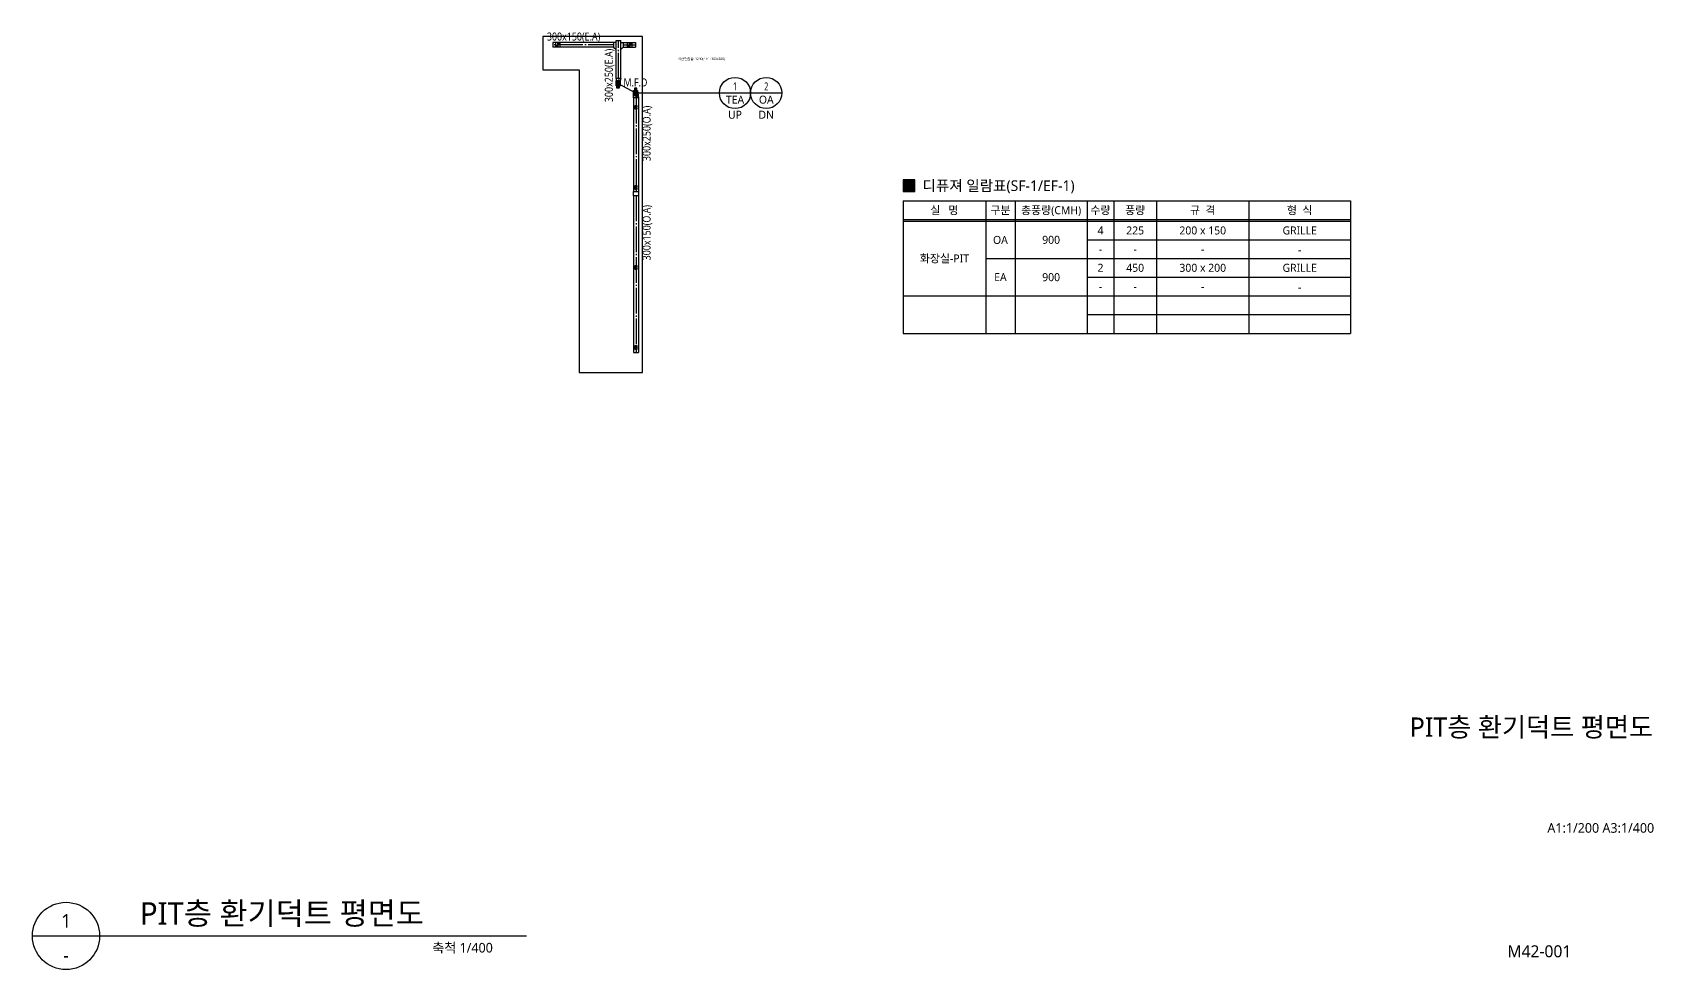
# Model space of a CAD drawing. Header units: millimetres. Extents: x 61566 to 667441, y 0 to 118800.
# Drawn here: x 61566 to 162841, y 5600 to 64131 of the extents above; entities that cross this region are included whole.
import ezdxf
from ezdxf.enums import TextEntityAlignment as Align

# ---------------------------------------------------------------- set-up
doc = ezdxf.new("R2010")
doc.units = ezdxf.units.MM
doc.header["$LTSCALE"] = 200
doc.linetypes.add('CEN6', pattern=[12, 10, -0.75, 0.5, -0.75])
doc.linetypes.add('H6', pattern=[6.5, 5, -1.5])
doc.layers.get('DEFPOINTS').update_dxf_attribs({"color": 137})
for name, color, linetype in [('1 EA', 3, 'Continuous'), ('1 MFD', 11, 'Continuous'), ('1 OA', 4, 'Continuous'), ('AA-MKXS', 3, 'Continuous'), ('DI', 1, 'Continuous'), ('TE', 2, 'Continuous'), ('TEXT', 3, 'Continuous')]:
    doc.layers.add(name, color=color, linetype=linetype)
doc.styles.add('SUNJIN', font='malgun.ttf')
doc.styles.add('스타일1', font='malgun.ttf')

msp = doc.modelspace()

# ---------------------------------------------------------------- hatches: boundary and pattern name
at = {"layer": 'DI'}
msp.add_hatch(color=252, dxfattribs=at).paths.add_polyline_path([(116684.7, 54194.6), (116684.7, 54923.8), (115955.6, 54923.8), (115955.6, 54194.6)])

# ---------------------------------------------------------------- linework, layer by layer
at = {"layer": '1 EA'}
for p, q in [((97875, 63511.5), (94083.5, 63511.5)), ((94083.5, 63511.5), (94083.5, 63211.5)), ((97875, 63211.5), (94083.5, 63211.5)), ((98025, 61250), (98025, 63631.5)), ((98025, 63631.5), (98325, 63631.5)), ((98325, 61250), (98325, 63631.5)), ((98475, 63511.5), (99236.5, 63511.5)), ((98475, 63211.5), (99236.5, 63211.5)), ((99236.5, 63511.5), (99236.5, 63211.5))]:
    msp.add_line(p, q, dxfattribs=at)
at = {"layer": '1 EA', "color": 1, "linetype": 'CEN6', "ltscale": 0.8}
for p, q in [((97875, 63361.5), (94083.5, 63361.5)), ((98175, 61250), (98175, 63631.5)), ((98475, 63361.5), (99236.5, 63361.5))]:
    msp.add_line(p, q, dxfattribs=at)
at = {"layer": '1 EA', "color": 2, "linetype": 'H6', "ltscale": 0.2}
for points in [[(94240, 63261.5), (94540, 63261.5), (94540, 63461.5), (94240, 63461.5), (94240, 63261.5)], [(94240, 63327.8), (94540, 63327.8), (94540, 63395.2), (94240, 63395.2), (94240, 63327.8)], [(98730, 63261.5), (99030, 63261.5), (99030, 63461.5), (98730, 63461.5), (98730, 63261.5)], [(98730, 63327.8), (99030, 63327.8), (99030, 63395.2), (98730, 63395.2), (98730, 63327.8)]]:
    msp.add_lwpolyline(points, dxfattribs=at)
at = {"layer": '1 EA'}
for points in [[(98025, 63061.5), (98025, 63511.5), (97875, 63511.5), (97875, 63211.5), (98025, 63061.5)], [(98325, 63061.5), (98325, 63511.5), (98475, 63511.5), (98475, 63211.5), (98325, 63061.5)], [(98025, 61100), (98275, 61100), (98325, 61250), (98025, 61250), (98025, 61100)], [(98025, 61100), (98275, 61100), (98275, 60800), (98025, 60800), (98025, 61100)], [(98275, 60800), (98325, 61250), (98325, 61250), (98275, 61100), (98275, 60800)]]:
    msp.add_lwpolyline(points, dxfattribs=at)
at = {"layer": '1 EA', "color": 1, "linetype": 'CEN6', "ltscale": 0.8}
for points in [[(98275, 61100), (98025, 60800), (98275, 60800), (98275, 61100)], [(98275, 61100), (98150, 60950), (98275, 60800), (98275, 61100)]]:
    msp.add_lwpolyline(points, dxfattribs=at)
at = {"layer": '1 MFD'}
for points in [[(98103.5, 60747.5), (98103.5, 60646.3), (98150, 60747.5), (98196.5, 60646.3), (98196.5, 60747.5), (98150, 60747.5), (98220, 60747.5), (98220, 60646.3), (98080, 60646.3), (98080, 60747.5), (98150, 60747.5), (98150, 60800), (98220, 60800), (98220, 61100), (98150, 61100), (98150, 61152.5), (98220, 61152.5), (98150, 61152.5), (98150, 61100), (98080, 61100), (98080, 60800), (98150, 60800), (98150, 61100), (98150, 61047.5), (98115, 61047.5), (98115, 60852.5), (98185, 60852.5), (98185, 61047.5), (98150, 61047.5)], [(99203.5, 60552.5), (99203.5, 60653.7), (99250, 60552.5), (99296.5, 60653.7), (99296.5, 60552.5), (99250, 60552.5), (99320, 60552.5), (99320, 60653.7), (99180, 60653.7), (99180, 60552.5), (99250, 60552.5), (99250, 60500), (99320, 60500), (99320, 60200), (99250, 60200), (99250, 60147.5), (99320, 60147.5), (99250, 60147.5), (99250, 60200), (99180, 60200), (99180, 60500), (99250, 60500), (99250, 60200), (99250, 60252.5), (99215, 60252.5), (99215, 60447.5), (99285, 60447.5), (99285, 60252.5), (99250, 60252.5)]]:
    msp.add_lwpolyline(points, dxfattribs=at)
at = {"layer": '1 OA'}
for p, q in [((99125, 60050), (99125, 54205)), ((99425, 60050), (99425, 54205)), ((99125, 53935), (99125, 44135)), ((99425, 53935), (99425, 44135)), ((99125, 44135), (99425, 44135))]:
    msp.add_line(p, q, dxfattribs=at)
at = {"layer": '1 OA', "color": 1, "linetype": 'CEN6', "ltscale": 0.8}
for p, q in [((99275, 60050), (99275, 54205)), ((99275, 53935), (99275, 44135))]:
    msp.add_line(p, q, dxfattribs=at)
at = {"layer": '1 OA'}
for points in [[(99125, 60500), (99375, 60500), (99375, 60200), (99125, 60200), (99125, 60500)], [(99125, 60200), (99375, 60200), (99425, 60050), (99125, 60050), (99125, 60200)], [(99375, 60500), (99425, 60050), (99425, 60050), (99375, 60200), (99375, 60500)]]:
    msp.add_lwpolyline(points, dxfattribs=at)
at = {"layer": '1 OA', "color": 1, "linetype": 'CEN6', "ltscale": 0.8}
msp.add_lwpolyline([(99125, 60200), (99125, 60500), (99375, 60200), (99375, 60500), (99125, 60200)], dxfattribs=at)
at = {"layer": '1 OA', "color": 2, "linetype": 'H6', "ltscale": 0.1}
for points in [[(99350, 59351.5), (99350, 59551.5), (99200, 59551.5), (99200, 59351.5), (99350, 59351.5)], [(99300.2, 59351.5), (99300.2, 59551.5), (99249.7, 59551.5), (99249.7, 59351.5), (99300.2, 59351.5)], [(99350, 54351.5), (99350, 54551.5), (99200, 54551.5), (99200, 54351.5), (99350, 54351.5)], [(99300.2, 54351.5), (99300.2, 54551.5), (99249.7, 54551.5), (99249.7, 54351.5), (99300.2, 54351.5)], [(99350, 49351.5), (99350, 49551.5), (99200, 49551.5), (99200, 49351.5), (99350, 49351.5)], [(99300.2, 49351.5), (99300.2, 49551.5), (99249.7, 49551.5), (99249.7, 49351.5), (99300.2, 49351.5)], [(99350, 44351.5), (99350, 44551.5), (99200, 44551.5), (99200, 44351.5), (99350, 44351.5)], [(99300.2, 44351.5), (99300.2, 44551.5), (99249.7, 44551.5), (99249.7, 44351.5), (99300.2, 44351.5)]]:
    msp.add_lwpolyline(points, dxfattribs=at)
at = {"layer": '1 OA'}
msp.add_lwpolyline([(99425, 53935), (99125, 53935), (99125, 54205), (99425, 54205)], close=True, dxfattribs=at)
at = {"layer": 'AA-MKXS', "color": 7}
msp.add_line((61566.5, 7700), (92429.9, 7700), dxfattribs=at)
msp.add_circle((63666.6, 7700), 2100.1, dxfattribs=at)
at = {"layer": 'DEFPOINTS'}
msp.add_lwpolyline([(93450, 63875), (93450, 61800), (95725, 61800), (95725, 42900), (99675, 42900), (99675, 63875), (93450, 63875)], dxfattribs=at)
at = {"layer": 'DI', "color": 4}
for p, q in [((115955.6, 53611.3), (143900, 53611.3)), ((115955.6, 53611.3), (115955.6, 52345.7)), ((121122.2, 53611.3), (121122.2, 52345.7)), ((143900, 53611.3), (143900, 52345.7)), ((115955.6, 52444.6), (143900, 52444.6)), ((115955.6, 52347.4), (143900, 52347.4)), ((115955.6, 52345.7), (115955.6, 45332.3)), ((115955.6, 52345.7), (143900, 52345.7)), ((121122.2, 52345.7), (121122.2, 45332.3)), ((143900, 52345.7), (143900, 45332.3)), ((115955.6, 47680.8), (143900, 47680.8)), ((115955.6, 47680.8), (143900, 47680.8)), ((115955.6, 45332.3), (143900, 45332.3))]:
    msp.add_line(p, q, dxfattribs=at)
at = {"layer": 'DI', "color": 5}
for p, q in [((122955.6, 53611.3), (122955.6, 52345.7)), ((127455.6, 53611.3), (127455.6, 45332.3)), ((129122.2, 53611.3), (129122.2, 52345.7)), ((131788.9, 53611.3), (131788.9, 52345.7)), ((137566.7, 53611.3), (137566.7, 52345.7)), ((122955.6, 52345.7), (122955.6, 45332.3)), ((129122.2, 52345.7), (129122.2, 45332.3)), ((131788.9, 52345.7), (131788.9, 45332.3)), ((137566.7, 52345.7), (137566.7, 45332.3)), ((127455.6, 51180.8), (143900, 51180.8)), ((121122.2, 50014.1), (143900, 50014.1)), ((127455.6, 48847.4), (143900, 48847.4)), ((127455.6, 48847.4), (143900, 48847.4)), ((127455.6, 46514.1), (143900, 46514.1))]:
    msp.add_line(p, q, dxfattribs=at)
at = {"layer": 'DI', "color": 4}
msp.add_lwpolyline([(115955.6, 54194.6), (116684.7, 54194.6), (116684.7, 54923.8), (115955.6, 54923.8)], close=True, dxfattribs=at)
at = {"layer": 'TE'}
for p, q in [((104484.2, 60350), (106434.2, 60350)), ((106434.2, 60350), (108384.2, 60350))]:
    msp.add_line(p, q, dxfattribs=at)
at = {"layer": 'TE', "color": 6}
msp.add_lwpolyline([(98150, 60950), (99250, 60350), (104484.2, 60350)], dxfattribs=at)
at = {"layer": 'TE'}
for centre in [(105459.2, 60350), (107409.2, 60350)]:
    msp.add_circle(centre, 975, dxfattribs=at)

# ---------------------------------------------------------------- texts
at = {"layer": '1 EA', "style": 'SUNJIN', "width": 0.85}
msp.add_text('300x150(E.A)', height=500, dxfattribs=at).set_placement((95372.3, 63872.8), align=Align.MIDDLE_CENTER)
msp.add_text('300x250(E.A)', height=500, rotation=90, dxfattribs=at).set_placement((97573.7, 61443.8), align=Align.MIDDLE_CENTER)
at = {"layer": '1 MFD', "style": 'SUNJIN', "width": 0.85}
msp.add_text('M.F.D', height=500, dxfattribs=at).set_placement((99239.9, 61009.2), align=Align.MIDDLE_CENTER)
at = {"layer": '1 OA', "style": 'SUNJIN', "width": 0.85}
for s, p in [('300x250(O.A)', (99933.7, 57823.8)), ('300x150(O.A)', (99933.7, 51623.8))]:
    msp.add_text(s, height=500, rotation=90, dxfattribs=at).set_placement(p, align=Align.MIDDLE_CENTER)
at = {"layer": 'AA-MKXS', "linetype": 'Continuous', "style": '스타일1'}
msp.add_text('PIT층 환기덕트 평면도', height=1400, dxfattribs=at).set_placement((68287, 8409.3))
msp.add_text('1', height=840, dxfattribs=at).set_placement((63673.8, 8224), align=Align.CENTER)
msp.add_text('축척 1/400', height=600, dxfattribs=at).set_placement((90329.7, 6964.9), align=Align.MIDDLE_RIGHT)
at = {"layer": 'AA-MKXS', "style": '스타일1'}
msp.add_text('-', height=840, dxfattribs=at).set_placement((63666.6, 6499.4), align=Align.MIDDLE)
at = {"layer": 'DEFPOINTS', "style": 'SUNJIN'}
msp.add_text('시험전원실: 1240(414 : 300x200)', height=150, dxfattribs=at).set_placement((101894, 62482.9), align=Align.MIDDLE_LEFT)
at = {"layer": 'TE', "style": 'SUNJIN', "width": 0.7}
for s, p in [('1', (105459.2, 60756.3)), ('2', (107409.2, 60756.3))]:
    msp.add_text(s, height=500, dxfattribs=at).set_placement(p, align=Align.MIDDLE_CENTER)
at = {"layer": 'TE', "style": 'SUNJIN'}
for s, p in [('TEA', (105459.2, 59932.7)), ('OA', (107409.2, 59932.7)), ('UP', (105459.2, 58990.1)), ('DN', (107409.2, 58990.1))]:
    msp.add_text(s, height=500, dxfattribs=at).set_placement(p, align=Align.MIDDLE_CENTER)
at = {"layer": 'TE', "color": 3, "style": 'SUNJIN'}
msp.add_text('디퓨져 일람표(SF-1/EF-1)', height=666.667, dxfattribs=at).set_placement((117170.8, 54559.2), align=Align.MIDDLE_LEFT)
for s, p in [('실   명', (118538.9, 53028)), ('구분', (122038.9, 53028)), ('총풍량(CMH)', (125205.6, 53028)), ('수량', (128288.9, 53028)), ('풍량', (130455.6, 53028)), ('규  격', (134677.8, 53028)), ('형  식', (140733.3, 53028))]:
    msp.add_text(s, height=500, dxfattribs=at).set_placement(p, align=Align.MIDDLE_CENTER)
at = {"layer": 'TE', "color": 2, "style": 'SUNJIN'}
for s, p in [('4', (128288.9, 51764.1)), ('225', (130455.6, 51764.1)), ('200 x 150', (134677.8, 51764.1)), ('GRILLE', (140733.3, 51763.3)), ('OA', (122038.9, 51171.5)), ('900', (125205.6, 51177.4)), ('화장실-PIT', (118538.9, 50014.1)), ('-', (128288.9, 50595.7)), ('-', (130455.6, 50595.7)), ('-', (134677.8, 50595.7)), ('-', (140733.3, 50548.8)), ('-', (128288.9, 48262.4)), ('-', (130455.6, 48262.4)), ('-', (134677.8, 48262.4)), ('-', (140733.3, 48215.5))]:
    msp.add_text(s, height=500, dxfattribs=at).set_placement(p, align=Align.MIDDLE_CENTER)
at = {"layer": 'TE', "color": 7, "style": 'SUNJIN'}
for s, p in [('2', (128288.9, 49430.8)), ('450', (130455.6, 49430.8)), ('300 x 200', (134677.8, 49430.8)), ('GRILLE', (140733.3, 49430.8)), ('EA', (122038.9, 48847.4)), ('900', (125205.6, 48844.1))]:
    msp.add_text(s, height=500, dxfattribs=at).set_placement(p, align=Align.MIDDLE_CENTER)
at = {"layer": 'TEXT', "color": 3, "style": '스타일1'}
for s, height, p in [('PIT층 환기덕트 평면도', 1200, (155208.4, 20745)), ('A1:1/200 A3:1/400', 600, (159543.3, 14445.8)), ('M42-001', 750, (155703.9, 6741))]:
    msp.add_text(s, height=height, dxfattribs=at).set_placement(p, align=Align.MIDDLE_CENTER)

doc.saveas('drawing.dxf')
